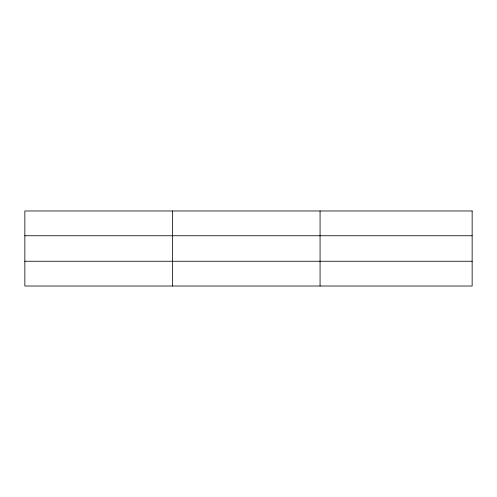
<?xml version="1.0" encoding="UTF-8"?>
<svg xmlns="http://www.w3.org/2000/svg" width="497" height="497" viewBox="0 0 497 497"><rect width="100%" height="100%" fill="white"/><g stroke="black" fill="none" stroke-linecap="round" stroke-linejoin="round"><path stroke-width="0.75" d="M172.459 286.023L172.459 210.977M320.068 286.023L320.068 210.977M24.85 235.746L472.15 235.746M24.85 261.254L472.15 261.254M472.15 210.977L472.15 286.023L24.85 286.023L24.85 210.977L472.15 210.977"/></g></svg>
